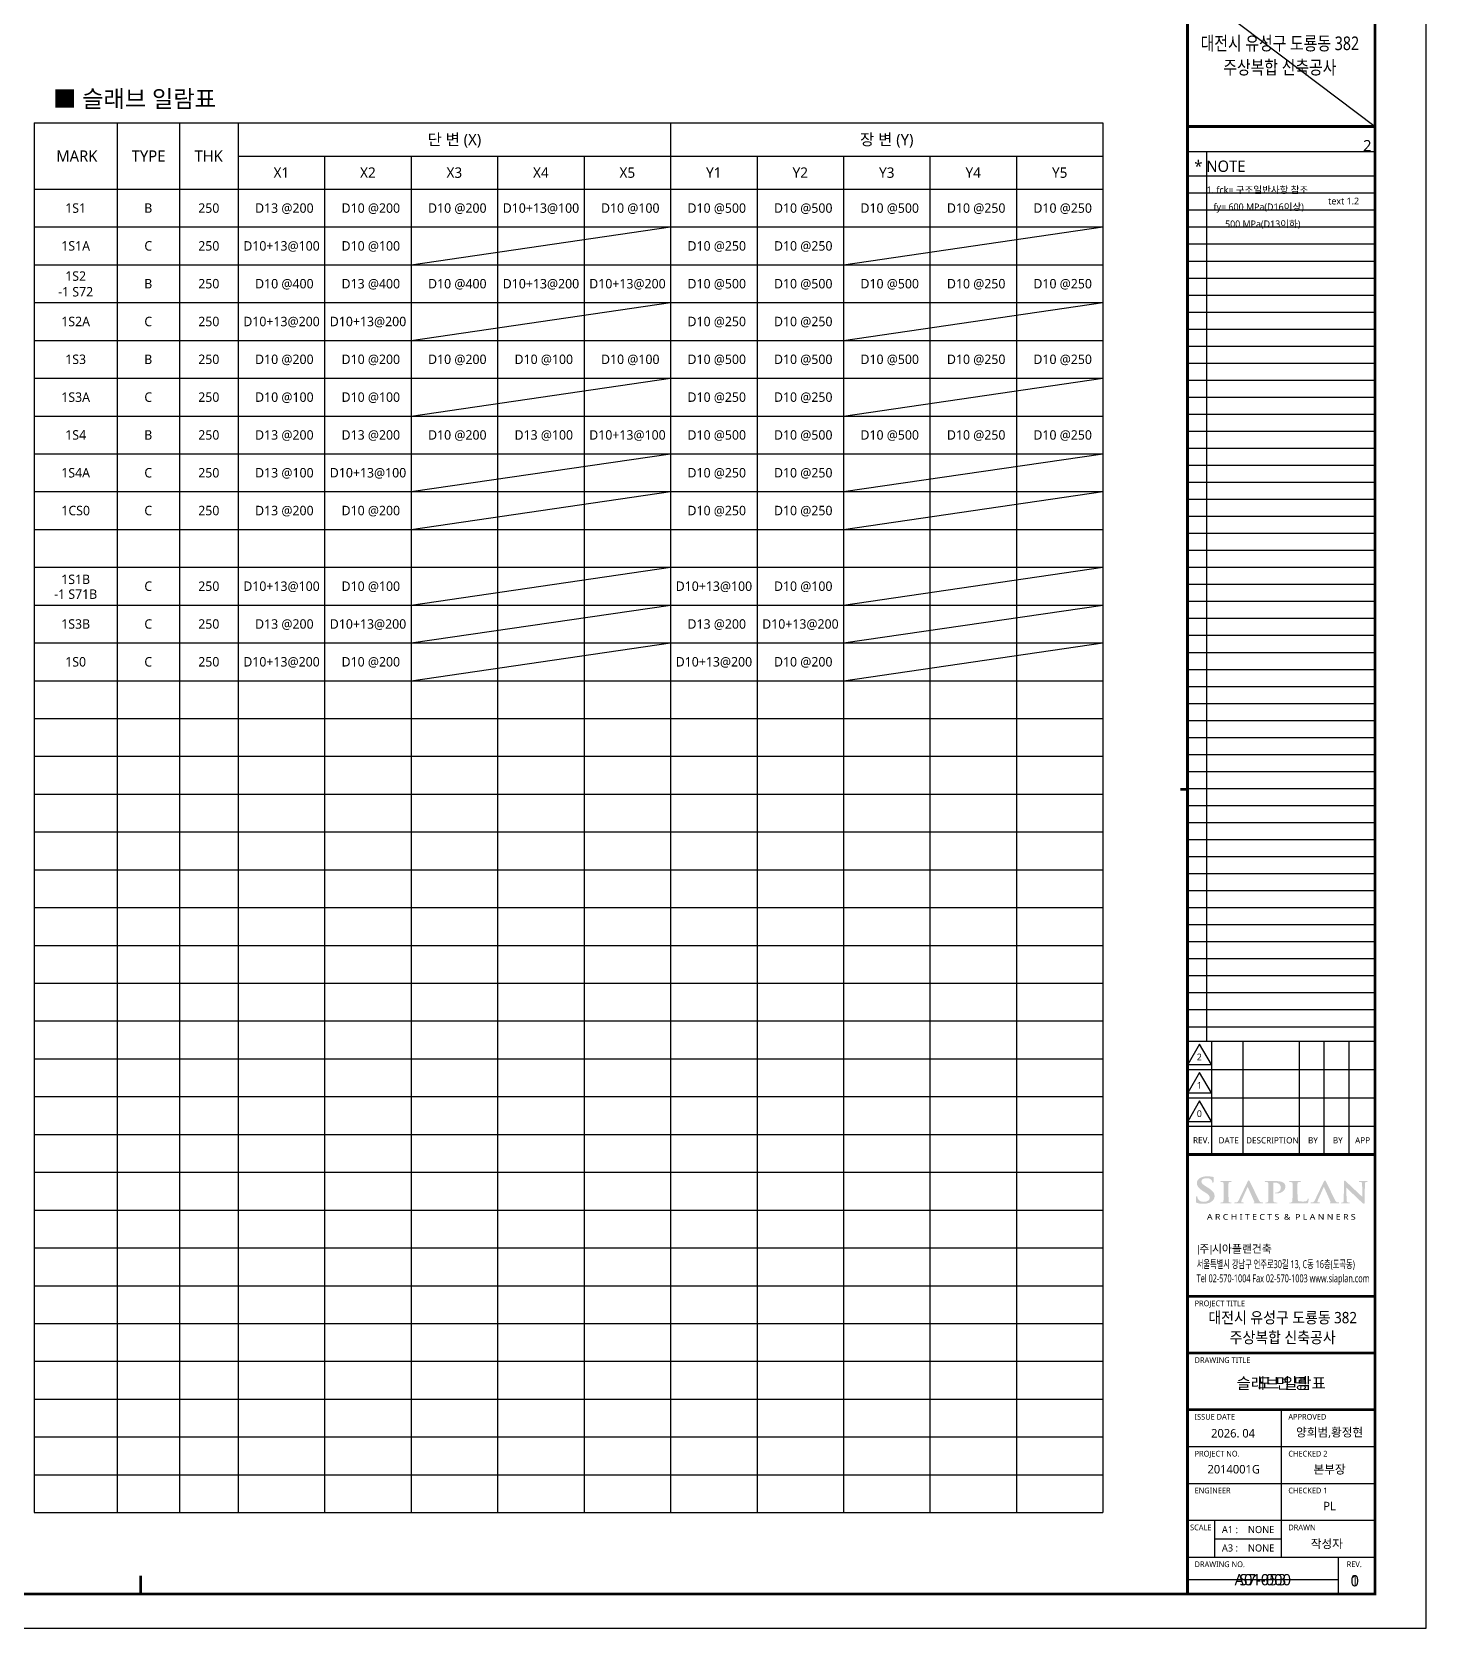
# Model space of a CAD drawing. Header units: millimetres. Extents: x 0 to 252030, y -124740 to 196020.
# Drawn here: x 35689 to 50430, y -17820 to -934 of the extents above; entities that cross this region are included whole.
import ezdxf
from ezdxf.enums import TextEntityAlignment as Align

# ---------------------------------------------------------------- set-up
doc = ezdxf.new("R2010")
doc.units = ezdxf.units.MM
doc.header["$LTSCALE"] = 30
doc.layers.get('DEFPOINTS').update_dxf_attribs({"color": 142})
for name, color, linetype in [('0-SEC1', 3, 'Continuous'), ('AA-SHEET-TEXT', 3, 'Continuous'), ('TABLE-1', 3, 'Continuous'), ('TABLE-2', 7, 'Continuous'), ('TEX', 3, 'Continuous'), ('TEXT', 6, 'Continuous'), ('TXT', 3, 'Continuous'), ('XR-FORM_(도룡동)$0$AA-SHEET', 9, 'Continuous'), ('XR-FORM_(도룡동)$0$Sheet', 7, 'Continuous'), ('XR-FORM_(도룡동)$0$Sheet-text', 3, 'Continuous'), ('XR-FORM_(도룡동)$0$TEXT', 3, 'Continuous')]:
    doc.layers.add(name, color=color, linetype=linetype)
doc.styles.add('XR-FORM$0$맑은고딕', font='malgun.ttf')
doc.styles.add('XR-FORM_(도룡동)$0$맑은고딕', font='malgun.ttf')
doc.styles.add('XR-FORM_(도룡동)$0$충북옥천_FORM$0$맑은고딕', font='malgun.ttf')
doc.styles.add('XR-FORM_(도룡동)$1$맑은고딕', font='malgun.ttf')
doc.styles.add('XR-FORM_(도룡동)$2$맑은고딕', font='malgun.ttf')
doc.styles.add('XR-FORM_(도룡동)$3$맑은고딕', font='malgun.ttf')
doc.styles.add('맑은 고딕', font='malgun.ttf')
doc.styles.add('맑은고딕', font='malgun.ttf')

# ---------------------------------------------------------------- blocks, each defined once
blk = doc.blocks.new('XR-FORM_(도룡동)$0$S')
at = {"layer": 'XR-FORM_(도룡동)$0$Sheet'}
h = blk.add_hatch(color=6, dxfattribs=at)
edge = h.paths.add_edge_path()
edge.add_spline(control_points=[(76338, 15545), (76338, 15545), (76295, 15571), (76295, 15571), (76172, 15645), (76132, 15687), (76132, 15744), (76132, 15817), (76203, 15865), (76313, 15865), (76409, 15865), (76454, 15832), (76479, 15807), (76511, 15775), (76518, 15737), (76518, 15729), (76518, 15711), (76524, 15702), (76538, 15702), (76557, 15702), (76559, 15724), (76559, 15744), (76559, 15811), (76562, 15848), (76564, 15870), (76564, 15870), (76565, 15890), (76565, 15890), (76565, 15905), (76548, 15908), (76540, 15909), (76494, 15919), (76430, 15930), (76333, 15930), (76119, 15930), (75970, 15833), (75970, 15695), (75970, 15588), (76037, 15502), (76202, 15401), (76202, 15401), (76273, 15357), (76273, 15357), (76398, 15281), (76423, 15225), (76423, 15165), (76423, 15099), (76352, 15030), (76220, 15030), (76155, 15030), (76041, 15045), (76002, 15150), (75994, 15172), (75988, 15197), (75988, 15211), (75988, 15217), (75988, 15236), (75968, 15236), (75948, 15236), (75946, 15209), (75945, 15201), (75945, 15201), (75945, 15197), (75945, 15197), (75943, 15174), (75938, 15104), (75938, 15040), (75938, 15011), (75943, 15004), (75970, 14994), (76035, 14972), (76103, 14962), (76198, 14962), (76298, 14962), (76379, 14979), (76447, 15013), (76575, 15079), (76595, 15177), (76595, 15230), (76595, 15347), (76528, 15430), (76338, 15545)], knot_values=[0, 0, 0, 0, 1, 1, 1, 2, 2, 2, 3, 3, 3, 4, 4, 4, 5, 5, 5, 6, 6, 6, 7, 7, 7, 8, 8, 8, 9, 9, 9, 10, 10, 10, 11, 11, 11, 12, 12, 12, 13, 13, 13, 14, 14, 14, 15, 15, 15, 16, 16, 16, 17, 17, 17, 18, 18, 18, 19, 19, 19, 20, 20, 20, 21, 21, 21, 22, 22, 22, 23, 23, 23, 24, 24, 24, 25, 25, 25, 26, 26, 26, 27, 27, 27, 27], degree=3, periodic=0)
h = blk.add_hatch(color=6, dxfattribs=at)
edge = h.paths.add_edge_path()
edge.add_spline(control_points=[(77180, 15007), (77180, 15007), (77166, 15007), (77166, 15007), (77156, 15007), (77148, 15007), (77134, 15009), (77098, 15014), (77093, 15029), (77089, 15056), (77084, 15098), (77084, 15641), (77086, 15677), (77089, 15714), (77100, 15725), (77131, 15729), (77143, 15731), (77153, 15732), (77163, 15732), (77163, 15732), (77180, 15732), (77180, 15732), (77188, 15732), (77195, 15739), (77195, 15747), (77195, 15755), (77188, 15761), (77180, 15761), (77180, 15761), (76814, 15761), (76814, 15761), (76806, 15761), (76800, 15755), (76800, 15747), (76800, 15739), (76806, 15732), (76814, 15732), (76814, 15732), (76832, 15732), (76832, 15732), (76847, 15732), (76860, 15730), (76871, 15728), (76897, 15723), (76909, 15710), (76912, 15677), (76912, 15677), (76912, 15677), (76912, 15677), (76914, 15650), (76915, 15103), (76908, 15057), (76904, 15025), (76895, 15014), (76873, 15011), (76858, 15008), (76843, 15007), (76827, 15007), (76826, 15007), (76814, 15007), (76814, 15007), (76806, 15007), (76800, 15000), (76800, 14992), (76800, 14984), (76806, 14977), (76814, 14977), (76814, 14977), (77180, 14977), (77180, 14977), (77188, 14977), (77195, 14984), (77195, 14992), (77195, 15000), (77188, 15007), (77180, 15007)], knot_values=[0, 0, 0, 0, 1, 1, 1, 2, 2, 2, 3, 3, 3, 4, 4, 4, 5, 5, 5, 6, 6, 6, 7, 7, 7, 8, 8, 8, 9, 9, 9, 10, 10, 10, 11, 11, 11, 12, 12, 12, 13, 13, 13, 14, 14, 14, 15, 15, 15, 16, 16, 16, 17, 17, 17, 18, 18, 18, 19, 19, 19, 20, 20, 20, 21, 21, 21, 22, 22, 22, 23, 23, 23, 24, 24, 24, 25, 25, 25, 25], degree=3, periodic=0)
h = blk.add_hatch(color=6, dxfattribs=at)
edge = h.paths.add_edge_path()
edge.add_spline(control_points=[(78289, 15008), (78289, 15008), (78256, 15008), (78256, 15008), (78252, 15008), (78248, 15009), (78243, 15010), (78220, 15014), (78192, 15028), (78158, 15085), (78158, 15085), (77848, 15727), (77836, 15749), (77824, 15773), (77816, 15784), (77802, 15784), (77787, 15784), (77771, 15771), (77757, 15741), (77757, 15741), (77450, 15097), (77450, 15097), (77424, 15042), (77401, 15015), (77350, 15010), (77342, 15009), (77328, 15008), (77317, 15008), (77317, 15008), (77304, 15008), (77304, 15008), (77298, 15008), (77292, 15002), (77292, 14994), (77292, 14987), (77298, 14980), (77304, 14980), (77304, 14980), (77609, 14980), (77609, 14980), (77615, 14980), (77621, 14987), (77621, 14994), (77621, 15002), (77615, 15008), (77609, 15008), (77609, 15008), (77576, 15008), (77576, 15008), (77539, 15008), (77534, 15021), (77534, 15033), (77534, 15044), (77540, 15068), (77552, 15094), (77552, 15094), (77762, 15561), (77762, 15561), (77762, 15561), (78005, 15016), (78004, 15016), (78005, 15014), (78005, 15012), (78004, 15010), (78003, 15008), (78001, 15008), (77998, 15008), (77998, 15008), (77984, 15008), (77984, 15008), (77978, 15008), (77972, 15002), (77972, 14994), (77972, 14987), (77978, 14980), (77984, 14980), (77984, 14980), (78289, 14980), (78289, 14980), (78295, 14980), (78301, 14987), (78301, 14994), (78301, 15002), (78295, 15008), (78289, 15008)], knot_values=[0, 0, 0, 0, 1, 1, 1, 2, 2, 2, 3, 3, 3, 4, 4, 4, 5, 5, 5, 6, 6, 6, 7, 7, 7, 8, 8, 8, 9, 9, 9, 10, 10, 10, 11, 11, 11, 12, 12, 12, 13, 13, 13, 14, 14, 14, 15, 15, 15, 16, 16, 16, 17, 17, 17, 18, 18, 18, 19, 19, 19, 20, 20, 20, 21, 21, 21, 22, 22, 22, 23, 23, 23, 24, 24, 24, 25, 25, 25, 26, 26, 26, 27, 27, 27, 28, 28, 28, 28], degree=3, periodic=0)
h = blk.add_hatch(color=250, dxfattribs=at)
edge = h.paths.add_edge_path()
edge.add_spline(control_points=[(78762, 15355), (78740, 15355), (78721, 15354), (78721, 15339), (78721, 15329), (78732, 15327), (78739, 15326), (78739, 15326), (78761, 15325), (78768, 15325), (78956, 15325), (79092, 15431), (79092, 15577), (79092, 15629), (79059, 15678), (79025, 15703), (79003, 15719), (78945, 15762), (78781, 15762), (78781, 15762), (78772, 15762), (78771, 15762), (78771, 15762), (78376, 15762), (78376, 15762), (78367, 15762), (78360, 15756), (78360, 15748), (78360, 15740), (78367, 15734), (78376, 15734), (78376, 15734), (78423, 15734), (78423, 15734), (78429, 15733), (78435, 15733), (78438, 15732), (78480, 15725), (78488, 15709), (78491, 15677), (78491, 15677), (78491, 15677), (78491, 15677), (78493, 15651), (78494, 15108), (78487, 15062), (78481, 15030), (78474, 15013), (78453, 15010), (78437, 15007), (78422, 15006), (78407, 15006), (78406, 15006), (78396, 15006), (78396, 15006), (78387, 15006), (78380, 14999), (78380, 14991), (78380, 14983), (78387, 14977), (78396, 14977), (78396, 14977), (78791, 14977), (78791, 14977), (78800, 14977), (78807, 14983), (78807, 14991), (78807, 14999), (78800, 15006), (78791, 15006), (78791, 15006), (78781, 15006), (78781, 15006), (78761, 15006), (78733, 15008), (78715, 15010), (78681, 15013), (78672, 15031), (78668, 15061), (78662, 15105), (78662, 15684), (78662, 15690), (78662, 15699), (78664, 15704), (78669, 15705), (78679, 15708), (78707, 15709), (78729, 15709), (78757, 15709), (78810, 15704), (78857, 15670), (78924, 15623), (78931, 15562), (78931, 15520), (78931, 15418), (78833, 15355), (78762, 15355)], knot_values=[0, 0, 0, 0, 1, 1, 1, 2, 2, 2, 3, 3, 3, 4, 4, 4, 5, 5, 5, 6, 6, 6, 7, 7, 7, 8, 8, 8, 9, 9, 9, 10, 10, 10, 11, 11, 11, 12, 12, 12, 13, 13, 13, 14, 14, 14, 15, 15, 15, 16, 16, 16, 17, 17, 17, 18, 18, 18, 19, 19, 19, 20, 20, 20, 21, 21, 21, 22, 22, 22, 23, 23, 23, 24, 24, 24, 25, 25, 25, 26, 26, 26, 27, 27, 27, 28, 28, 28, 29, 29, 29, 30, 30, 30, 31, 31, 31, 32, 32, 32, 32], degree=3, periodic=0)
h = blk.add_hatch(color=250, dxfattribs=at)
edge = h.paths.add_edge_path()
edge.add_spline(control_points=[(79896, 15147), (79880, 15147), (79878, 15134), (79877, 15128), (79875, 15109), (79860, 15082), (79845, 15069), (79815, 15043), (79768, 15042), (79696, 15042), (79592, 15042), (79561, 15049), (79541, 15063), (79541, 15063), (79541, 15063), (79541, 15063), (79522, 15076), (79515, 15314), (79515, 15460), (79515, 15617), (79515, 15645), (79518, 15677), (79521, 15714), (79532, 15724), (79562, 15729), (79578, 15731), (79599, 15732), (79612, 15732), (79620, 15732), (79633, 15732), (79638, 15739), (79640, 15742), (79641, 15745), (79641, 15748), (79641, 15756), (79634, 15762), (79626, 15762), (79626, 15762), (79235, 15762), (79235, 15762), (79226, 15762), (79220, 15756), (79220, 15748), (79220, 15743), (79222, 15738), (79227, 15736), (79227, 15735), (79229, 15735), (79229, 15734), (79235, 15732), (79243, 15732), (79247, 15732), (79265, 15732), (79280, 15731), (79290, 15729), (79331, 15722), (79340, 15709), (79342, 15677), (79344, 15651), (79345, 15108), (79338, 15062), (79332, 15030), (79326, 15013), (79304, 15010), (79290, 15007), (79276, 15006), (79262, 15006), (79262, 15006), (79245, 15006), (79245, 15006), (79237, 15006), (79230, 14999), (79230, 14991), (79230, 14983), (79237, 14977), (79245, 14977), (79245, 14977), (79615, 14977), (79615, 14977), (79615, 14977), (79805, 14976), (79805, 14976), (79874, 14976), (79882, 14981), (79891, 15006), (79901, 15036), (79910, 15113), (79910, 15125), (79910, 15135), (79910, 15147), (79896, 15147)], knot_values=[0, 0, 0, 0, 1, 1, 1, 2, 2, 2, 3, 3, 3, 4, 4, 4, 5, 5, 5, 6, 6, 6, 7, 7, 7, 8, 8, 8, 9, 9, 9, 10, 10, 10, 11, 11, 11, 12, 12, 12, 13, 13, 13, 14, 14, 14, 15, 15, 15, 16, 16, 16, 17, 17, 17, 18, 18, 18, 19, 19, 19, 20, 20, 20, 21, 21, 21, 22, 22, 22, 23, 23, 23, 24, 24, 24, 25, 25, 25, 26, 26, 26, 27, 27, 27, 28, 28, 28, 29, 29, 29, 30, 30, 30, 30], degree=3, periodic=0)
h = blk.add_hatch(color=250, dxfattribs=at)
edge = h.paths.add_edge_path()
edge.add_spline(control_points=[(80974, 15008), (80974, 15008), (80942, 15008), (80942, 15008), (80937, 15008), (80933, 15009), (80928, 15010), (80905, 15014), (80878, 15028), (80843, 15085), (80843, 15085), (80533, 15727), (80521, 15749), (80509, 15773), (80501, 15784), (80487, 15784), (80472, 15784), (80457, 15771), (80442, 15741), (80442, 15741), (80135, 15097), (80135, 15097), (80109, 15042), (80086, 15015), (80035, 15010), (80027, 15009), (80013, 15008), (80002, 15008), (80002, 15008), (79989, 15008), (79989, 15008), (79983, 15008), (79977, 15002), (79977, 14994), (79977, 14987), (79983, 14980), (79989, 14980), (79989, 14980), (80294, 14980), (80294, 14980), (80300, 14980), (80306, 14987), (80306, 14994), (80306, 15002), (80300, 15008), (80294, 15008), (80294, 15008), (80261, 15008), (80261, 15008), (80224, 15008), (80219, 15021), (80219, 15033), (80219, 15044), (80225, 15068), (80237, 15094), (80237, 15094), (80447, 15561), (80447, 15561), (80447, 15561), (80690, 15016), (80690, 15016), (80690, 15014), (80690, 15012), (80689, 15010), (80688, 15008), (80686, 15008), (80683, 15008), (80683, 15008), (80669, 15008), (80669, 15008), (80663, 15008), (80657, 15002), (80657, 14994), (80657, 14987), (80663, 14980), (80669, 14980), (80669, 14980), (80974, 14980), (80974, 14980), (80980, 14980), (80986, 14987), (80986, 14994), (80986, 15002), (80980, 15008), (80974, 15008)], knot_values=[0, 0, 0, 0, 1, 1, 1, 2, 2, 2, 3, 3, 3, 4, 4, 4, 5, 5, 5, 6, 6, 6, 7, 7, 7, 8, 8, 8, 9, 9, 9, 10, 10, 10, 11, 11, 11, 12, 12, 12, 13, 13, 13, 14, 14, 14, 15, 15, 15, 16, 16, 16, 17, 17, 17, 18, 18, 18, 19, 19, 19, 20, 20, 20, 21, 21, 21, 22, 22, 22, 23, 23, 23, 24, 24, 24, 25, 25, 25, 26, 26, 26, 27, 27, 27, 28, 28, 28, 28], degree=3, periodic=0)
h = blk.add_hatch(color=250, dxfattribs=at)
edge = h.paths.add_edge_path()
edge.add_spline(control_points=[(81976, 15761), (81976, 15761), (81692, 15761), (81692, 15761), (81686, 15761), (81681, 15755), (81681, 15747), (81681, 15739), (81686, 15732), (81692, 15732), (81692, 15732), (81700, 15732), (81702, 15732), (81718, 15732), (81744, 15732), (81760, 15726), (81783, 15717), (81794, 15705), (81795, 15641), (81795, 15641), (81806, 15233), (81806, 15224), (81806, 15224), (81806, 15202), (81806, 15202), (81797, 15210), (81212, 15762), (81212, 15762), (81199, 15775), (81187, 15784), (81176, 15784), (81158, 15784), (81158, 15750), (81158, 15740), (81158, 15740), (81148, 15134), (81148, 15134), (81147, 15045), (81143, 15018), (81117, 15011), (81101, 15006), (81079, 15006), (81068, 15006), (81067, 15006), (81057, 15006), (81057, 15006), (81051, 15006), (81046, 14999), (81046, 14991), (81046, 14983), (81051, 14976), (81057, 14976), (81057, 14976), (81353, 14976), (81353, 14976), (81359, 14976), (81364, 14983), (81364, 14991), (81364, 14999), (81359, 15006), (81353, 15006), (81353, 15006), (81342, 15006), (81340, 15006), (81324, 15006), (81303, 15006), (81284, 15013), (81268, 15018), (81251, 15035), (81248, 15122), (81248, 15122), (81237, 15522), (81236, 15534), (81241, 15530), (81780, 15014), (81821, 14978), (81833, 14966), (81851, 14966), (81864, 14966), (81880, 14966), (81882, 14986), (81882, 15002), (81882, 15002), (81894, 15649), (81894, 15649), (81895, 15706), (81903, 15722), (81931, 15729), (81944, 15732), (81952, 15732), (81963, 15732), (81965, 15732), (81976, 15732), (81976, 15732), (81982, 15732), (81987, 15739), (81987, 15747), (81987, 15755), (81982, 15761), (81976, 15761)], knot_values=[0, 0, 0, 0, 1, 1, 1, 2, 2, 2, 3, 3, 3, 4, 4, 4, 5, 5, 5, 6, 6, 6, 7, 7, 7, 8, 8, 8, 9, 9, 9, 10, 10, 10, 11, 11, 11, 12, 12, 12, 13, 13, 13, 14, 14, 14, 15, 15, 15, 16, 16, 16, 17, 17, 17, 18, 18, 18, 19, 19, 19, 20, 20, 20, 21, 21, 21, 22, 22, 22, 23, 23, 23, 24, 24, 24, 25, 25, 25, 26, 26, 26, 27, 27, 27, 28, 28, 28, 29, 29, 29, 30, 30, 30, 31, 31, 31, 32, 32, 32, 33, 33, 33, 33], degree=3, periodic=0)
at = {"layer": 'DEFPOINTS'}
for p, q in [((75750, 52950), (82250, 52950)), ((75640, 52073), (82226, 52073)), ((76315, 52073), (76315, 20700)), ((82250, 51196), (75640, 51196)), ((82250, 50596), (75640, 50596)), ((82250, 49996), (75640, 49996)), ((82250, 49396), (75640, 49396)), ((82250, 48796), (75640, 48796)), ((82250, 48196), (75640, 48196)), ((82250, 47596), (75640, 47596)), ((82250, 46996), (75640, 46996)), ((82250, 46396), (75640, 46396)), ((82250, 45796), (75640, 45796)), ((82250, 45196), (75640, 45196)), ((82250, 44596), (75640, 44596)), ((82250, 43996), (75640, 43996)), ((82250, 43396), (75640, 43396)), ((82250, 42796), (75640, 42796)), ((82250, 42196), (75640, 42196)), ((82250, 41596), (75640, 41596)), ((82250, 40996), (75640, 40996)), ((82250, 40396), (75640, 40396)), ((82250, 39796), (75640, 39796)), ((82250, 39196), (75640, 39196)), ((82250, 38596), (75640, 38596)), ((82250, 37996), (75640, 37996)), ((82250, 37396), (75640, 37396)), ((82250, 36796), (75640, 36796)), ((82250, 36196), (75640, 36196)), ((82250, 35596), (75640, 35596)), ((82250, 34996), (75640, 34996)), ((82250, 34396), (75640, 34396)), ((82250, 33796), (75640, 33796)), ((82250, 33196), (75640, 33196)), ((82250, 32596), (75640, 32596)), ((82250, 31996), (75640, 31996)), ((82250, 31396), (75640, 31396)), ((82250, 30796), (75640, 30796)), ((82250, 30196), (75640, 30196)), ((82250, 29596), (75640, 29596)), ((82250, 28996), (75640, 28996)), ((82250, 28396), (75640, 28396)), ((82250, 27796), (75640, 27796)), ((82250, 27196), (75640, 27196)), ((82250, 26596), (75640, 26596)), ((82250, 25996), (75640, 25996)), ((82250, 25396), (75640, 25396)), ((82250, 24796), (75640, 24796)), ((82250, 24196), (75640, 24196)), ((82250, 23596), (75640, 23596)), ((82250, 22996), (75640, 22996)), ((82250, 22396), (75640, 22396)), ((82250, 21796), (75640, 21796)), ((82250, 21196), (75640, 21196)), ((80950, 1706), (75640, 1706))]:
    blk.add_line(p, q, dxfattribs=at)
at = {"layer": 'XR-FORM_(도룡동)$0$AA-SHEET', "const_width": 99.9}
blk.add_lwpolyline([(75750, 52950), (82250, 52950)], dxfattribs=at)
at = {"layer": 'XR-FORM_(도룡동)$0$Sheet'}
for p, q in [((75590, 20700), (82204, 20700)), ((76490, 20700), (76490, 16700)), ((77590, 20700), (77590, 16700)), ((79575, 20700), (79575, 16700)), ((80450, 20700), (80450, 16700)), ((81325, 20700), (81325, 16700)), ((75640, 19700), (82254, 19700)), ((75640, 18700), (82254, 18700)), ((75640, 17700), (82254, 17700)), ((78945, 7700), (78945, 2500)), ((75640, 6400), (82250, 6400)), ((75640, 5100), (82250, 5100)), ((75640, 3800), (82250, 3800)), ((76591, 3798), (76591, 2500)), ((76591, 3149), (78945, 3149)), ((75640, 2500), (82250, 2500)), ((80950, 2500), (80950, 1200))]:
    blk.add_line(p, q, dxfattribs=at)
at = {"layer": 'XR-FORM_(도룡동)$0$Sheet', "const_width": 100}
blk.add_lwpolyline([(1850, 57950), (82250, 57950), (82250, 1200), (1850, 1200)], close=True, dxfattribs=at)
for points in [[(75640, 57950), (75640, 1200)], [(75640, 52950), (82250, 52950)], [(75640, 16700), (82250, 16700)], [(75640, 11700), (82250, 11700)], [(75640, 9700), (82250, 9700)], [(75640, 7700), (82250, 7700)]]:
    blk.add_lwpolyline(points, dxfattribs=at)
at = {"layer": 'XR-FORM_(도룡동)$0$Sheet', "linetype": 'Continuous', "const_width": 100}
for points in [[(75640, 29575), (75390, 29575)], [(38745, 1846), (38745, 1200)]]:
    blk.add_lwpolyline(points, dxfattribs=at)
at = {"layer": 'XR-FORM_(도룡동)$0$Sheet'}
for points in [[(76065, 20589), (75650, 19869), (76481, 19869)], [(76065, 19589), (75650, 18869), (76481, 18869)], [(76065, 18589), (75650, 17869), (76481, 17869)]]:
    blk.add_lwpolyline(points, close=True, dxfattribs=at)
at = {"layer": 'XR-FORM_(도룡동)$0$Sheet', "color": 3, "const_width": 28}
for points in [[(76026, 13508), (76026, 13172)], [(76466, 13508), (76466, 13172)]]:
    blk.add_lwpolyline(points, dxfattribs=at)
at = {"layer": 'DEFPOINTS', "style": 'XR-FORM_(도룡동)$3$맑은고딕'}
blk.add_text('2', height=400, dxfattribs=at).set_placement((82126, 52273), align=Align.MIDDLE_RIGHT)
blk.add_text('text 1.2', height=240, dxfattribs=at).set_placement((80599, 50202))
blk.add_text('도 면 명', height=400, dxfattribs=at).set_placement((78996, 8633), align=Align.MIDDLE_CENTER)
at = {"layer": 'XR-FORM_(도룡동)$0$Sheet', "style": 'XR-FORM_(도룡동)$3$맑은고딕'}
for s, height, p in [('2', 240, (76059, 20140)), ('1', 240, (76059, 19140)), ('0', 240, (76059, 18140)), (' REV.', 220, (76090, 17200)), ('DATE', 220, (77090, 17200)), ('DESCRIPTION', 220, (78632, 17200)), ('BY', 220, (80062, 17200)), ('BY', 220, (80938, 17200)), ('APP', 220, (81812, 17200))]:
    blk.add_text(s, height=height, dxfattribs=at).set_placement(p, align=Align.MIDDLE)
at = {"layer": 'XR-FORM_(도룡동)$0$Sheet', "color": 3, "style": 'XR-FORM_(도룡동)$3$맑은고딕', "width": 1.2}
blk.add_text('A R C H I T E C T S  &  P L A N N E R S', height=200, dxfattribs=at).set_placement((78947, 14500), align=Align.MIDDLE_CENTER)
at = {"layer": 'XR-FORM_(도룡동)$0$Sheet', "color": 3, "style": 'XR-FORM_(도룡동)$3$맑은고딕'}
blk.add_text('주 시아플랜건축', height=280, dxfattribs=at).set_placement((76057, 13372), align=Align.MIDDLE_LEFT)
at = {"layer": 'XR-FORM_(도룡동)$0$Sheet', "color": 3, "style": 'XR-FORM_(도룡동)$3$맑은고딕', "width": 0.65}
for s, p in [('서울특별시 강남구 언주로30길 13, C동 16층(도곡동)', (75966, 12833)), ('Tel 02-570-1004 Fax 02-570-1003 www.siaplan.com', (75966, 12333))]:
    blk.add_text(s, height=280, dxfattribs=at).set_placement(p, align=Align.MIDDLE_LEFT)
at = {"layer": 'XR-FORM_(도룡동)$0$Sheet', "style": 'XR-FORM_(도룡동)$3$맑은고딕'}
for s, p in [('PROJECT TITLE', (75890, 11350)), ('DRAWING TITLE', (75890, 9350)), ('ISSUE DATE', (75890, 7350)), ('APPROVED', (79195, 7350)), ('PROJECT NO. ', (75890, 6050)), ('CHECKED 2 ', (79195, 6050)), ('ENGINEER', (75890, 4750)), ('CHECKED 1 ', (79195, 4750)), ('SCALE', (75730, 3450)), ('DRAWN', (79195, 3450)), ('DRAWING NO.', (75890, 2150)), ('REV.', (81250, 2150))]:
    blk.add_text(s, height=200, dxfattribs=at).set_placement(p)
at = {"layer": 'XR-FORM_(도룡동)$0$Sheet-text', "style": 'XR-FORM_(도룡동)$3$맑은고딕'}
blk.add_text('* NOTE', height=400, dxfattribs=at).set_placement((75881, 51550), align=Align.MIDDLE_LEFT)
at = {"layer": 'XR-FORM_(도룡동)$0$TEXT'}
for s, height, style, p in [('2026. 04', 300, 'XR-FORM_(도룡동)$3$맑은고딕', (77247, 6870)), ('A1 : ', 250, 'XR-FORM_(도룡동)$0$충북옥천_FORM$0$맑은고딕', (77179, 3474)), ('A3 : ', 250, 'XR-FORM_(도룡동)$0$충북옥천_FORM$0$맑은고딕', (77179, 2825))]:
    blk.add_text(s, height=height, dxfattribs=dict(at, style=style)).set_placement(p, align=Align.MIDDLE_CENTER)
at = {"layer": 'XR-FORM_(도룡동)$0$TEXT', "style": 'XR-FORM_(도룡동)$3$맑은고딕'}
blk.add_text('양희범,황정현', height=300, dxfattribs=at).set_placement((80649, 6901), align=Align.MIDDLE)
blk = doc.blocks.new('XR-FORM_(도룡동)', base_point=(101.33, -56114.51))
at = {"layer": 'DEFPOINTS'}
blk.add_line((377.95, 289.75), (411, 264.75), dxfattribs=at)
blk.add_lwpolyline([(0, 0), (420, 0), (420, 297), (0, 297)], close=True, dxfattribs=at)
at = {"xscale": 0.005, "yscale": 0.005, "zscale": 0.005}
blk.add_blockref('XR-FORM_(도룡동)$0$S', (-0.25, 0), dxfattribs=at)
at = {"layer": 'DEFPOINTS', "style": 'XR-FORM_(도룡동)$3$맑은고딕'}
for s, p in [('2014001G', (386.1, 28.01)), ('본부장', (402.99, 28.01)), ('PL', (402.99, 21.51))]:
    blk.add_text(s, height=1.5, dxfattribs=at).set_placement(p, align=Align.MIDDLE)
for p in [(393.26, 17.37), (393.26, 14.12)]:
    blk.add_text('NONE', height=1.25, dxfattribs=at).set_placement(p, align=Align.MIDDLE_RIGHT)
for s, height, p in [('작성자', 1.5, (402.51, 14.85)), ('A01-000', 2, (391.22, 8.53))]:
    blk.add_text(s, height=height, dxfattribs=at).set_placement(p, align=Align.MIDDLE_CENTER)
at = {"layer": 'XR-FORM_(도룡동)$0$Sheet-text', "style": 'XR-FORM_(도룡동)$3$맑은고딕', "width": 0.8}
for s, p in [('대전시 유성구 도룡동 382', (394.23, 279.42)), ('주상복합 신축공사', (394.23, 275.17))]:
    blk.add_text(s, height=2.4, dxfattribs=at).set_placement(p, align=Align.MIDDLE_CENTER)
at = {"layer": 'XR-FORM_(도룡동)$0$TEXT', "style": 'XR-FORM_(도룡동)$3$맑은고딕', "width": 0.9}
for s, p in [('대전시 유성구 도룡동 382', (394.73, 54.74)), ('주상복합 신축공사', (394.73, 51.24))]:
    blk.add_text(s, height=2, dxfattribs=at).set_placement(p, align=Align.MIDDLE_CENTER)
at = {"layer": 'XR-FORM_(도룡동)$0$TEXT', "style": 'XR-FORM_(도룡동)$3$맑은고딕'}
blk.add_text('1', height=2, dxfattribs=at).set_placement((407.43, 8.35), align=Align.MIDDLE_CENTER)

msp = doc.modelspace()

# ---------------------------------------------------------------- linework, layer by layer
at = {"layer": 'TABLE-1'}
for p, q in [((35713.50014, -1897.36769), (47013.50014, -1897.36769)), ((35713.50014, -1897.36769), (35713.50014, -16597.63248)), ((47013.50014, -1897.36769), (47013.50014, -16597.63248)), ((35713.50014, -2597.63248), (47013.50014, -2597.63248)), ((35713.50014, -16597.63248), (47013.50014, -16597.63248))]:
    msp.add_line(p, q, dxfattribs=at)
at = {"layer": 'TABLE-2'}
for p, q in [((36588.06782, -1897.36769), (36588.06782, -16597.63248)), ((37248.48169, -1897.36769), (37248.48169, -16597.63248)), ((37869.10531, -1897.36769), (37869.10531, -16597.63248)), ((42441.30273, -1897.36769), (42441.30273, -16597.63248)), ((37869.10531, -2247.50008), (47013.50014, -2247.50008)), ((38783.5448, -2247.50008), (38783.5448, -16597.63248)), ((39697.98428, -2247.50008), (39697.98428, -16597.63248)), ((40612.42376, -2247.50008), (40612.42376, -16597.63248)), ((41526.86324, -2247.50008), (41526.86324, -16597.63248)), ((43355.74221, -2247.50008), (43355.74221, -16597.63248)), ((44270.18169, -2247.50008), (44270.18169, -16597.63248)), ((45184.62118, -2247.50008), (45184.62118, -16597.63248)), ((46099.06066, -2247.50008), (46099.06066, -16597.63248)), ((35713.50014, -2997.63248), (47013.50014, -2997.63248)), ((39697.98428, -3397.63248), (42441.30273, -2997.63248)), ((44270.18169, -3397.63248), (47013.50014, -2997.63248)), ((35713.50014, -3397.63248), (47013.50014, -3397.63248)), ((35713.50014, -3797.63248), (47013.50014, -3797.63248)), ((39697.98428, -4197.63248), (42441.30273, -3797.63248)), ((44270.18169, -4197.63248), (47013.50014, -3797.63248)), ((35713.50014, -4197.63248), (47013.50014, -4197.63248)), ((35713.50014, -4597.63248), (47013.50014, -4597.63248)), ((39697.98428, -4997.63248), (42441.30273, -4597.63248)), ((44270.18169, -4997.63248), (47013.50014, -4597.63248)), ((35713.50014, -4997.63248), (47013.50014, -4997.63248)), ((35713.50014, -5397.63248), (47013.50014, -5397.63248)), ((39697.98428, -5797.63248), (42441.30273, -5397.63248)), ((44270.18169, -5797.63248), (47013.50014, -5397.63248)), ((35713.50014, -5797.63248), (47013.50014, -5797.63248)), ((39697.98428, -6197.63248), (42441.30273, -5797.63248)), ((44270.18169, -6197.63248), (47013.50014, -5797.63248)), ((35713.50014, -6197.63248), (47013.50014, -6197.63248)), ((35713.50014, -6597.63248), (47013.50014, -6597.63248)), ((39697.98428, -6997.63248), (42441.30273, -6597.63248)), ((44270.18169, -6997.63248), (47013.50014, -6597.63248)), ((35713.50014, -6997.63248), (47013.50014, -6997.63248)), ((39697.98428, -7397.63248), (42441.30273, -6997.63248)), ((44270.18169, -7397.63248), (47013.50014, -6997.63248)), ((35713.50014, -7397.63248), (47013.50014, -7397.63248)), ((39697.98428, -7797.63248), (42441.30273, -7397.63248)), ((44270.18169, -7797.63248), (47013.50014, -7397.63248)), ((35713.50014, -7797.63248), (47013.50014, -7797.63248)), ((35713.50014, -8197.63248), (47013.50014, -8197.63248)), ((35713.50014, -8597.63248), (47013.50014, -8597.63248)), ((35713.50014, -8997.63248), (47013.50014, -8997.63248)), ((35713.50014, -9397.63248), (47013.50014, -9397.63248)), ((35713.50014, -9797.63248), (47013.50014, -9797.63248)), ((35713.50014, -10197.63248), (47013.50014, -10197.63248)), ((35713.50014, -10597.63248), (47013.50014, -10597.63248)), ((35713.50014, -10997.63248), (47013.50014, -10997.63248)), ((35713.50014, -11397.63248), (47013.50014, -11397.63248)), ((35713.50014, -11797.63248), (47013.50014, -11797.63248)), ((35713.50014, -12197.63248), (47013.50014, -12197.63248)), ((35713.50014, -12597.63248), (47013.50014, -12597.63248)), ((35713.50014, -12997.63248), (47013.50014, -12997.63248)), ((35713.50014, -13397.63248), (47013.50014, -13397.63248)), ((35713.50014, -13797.63248), (47013.50014, -13797.63248)), ((35713.50014, -14197.63248), (47013.50014, -14197.63248)), ((35713.50014, -14597.63248), (47013.50014, -14597.63248)), ((35713.50014, -14997.63248), (47013.50014, -14997.63248)), ((35713.50014, -15397.63248), (47013.50014, -15397.63248)), ((35713.50014, -15797.63248), (47013.50014, -15797.63248)), ((35713.50014, -16197.63248), (47013.50014, -16197.63248))]:
    msp.add_line(p, q, dxfattribs=at)

# ---------------------------------------------------------------- block references
at = {"layer": '0-SEC1', "xscale": 60, "yscale": 60, "zscale": 60}
msp.add_blockref('XR-FORM_(도룡동)', (31310.02429, -3384690.57868), dxfattribs=at)

# ---------------------------------------------------------------- texts
at = {"layer": 'AA-SHEET-TEXT'}
for s, style, p in [('슬래브 일람표', 'XR-FORM$0$맑은고딕', (48898.50014, -15230.00009)), ('S7-053', 'XR-FORM_(도룡동)$2$맑은고딕', (48703.50013, -17308.09032)), ('0', '맑은고딕', (49675.95675, -17318.92003))]:
    msp.add_text(s, height=120, dxfattribs=dict(at, style=style)).set_placement(p, align=Align.MIDDLE_CENTER)
for style, p in [('XR-FORM_(도룡동)$0$맑은고딕', (48825.41387, -16777.84788)), ('XR-FORM_(도룡동)$1$맑은고딕', (48825.41387, -16972.61602))]:
    msp.add_text('NONE', height=75, dxfattribs=dict(at, style=style)).set_placement(p, align=Align.MIDDLE_RIGHT)
at = {"layer": 'TEX', "style": '맑은 고딕'}
for s, height, p in [('단 변 (X)', 120, (40155.20402, -2072.43389)), ('장 변 (Y)', 120, (44727.40144, -2072.43389)), ('MARK', 120, (36163.12908, -2247.50008)), ('TYPE', 120, (36921.78001, -2247.50008)), ('THK', 120, (37556.99018, -2247.50008)), ('X1', 110, (38326.32505, -2422.56628)), ('X2', 110, (39240.76454, -2422.56628)), ('X3', 110, (40155.20402, -2422.56628)), ('X4', 110, (41069.6435, -2422.56628)), ('X5', 110, (41984.08299, -2422.56628)), ('Y1', 110, (42898.52247, -2422.56628)), ('Y2', 110, (43812.96195, -2422.56628)), ('Y3', 110, (44727.40144, -2422.56628)), ('Y4', 110, (45641.84092, -2422.56628)), ('Y5', 110, (46556.2804, -2422.56628))]:
    msp.add_text(s, height=height, dxfattribs=at).set_placement(p, align=Align.MIDDLE_CENTER)
for s, p in [('1. fck= 구조일반사항 참조', (48109.3931, -2605.08095)), ('   fy= 600 MPa(D16이상) ', (48109.3931, -2785.08095)), ('        500 MPa(D13이하)', (48109.3931, -2965.08095))]:
    msp.add_text(s, height=72, dxfattribs=at).set_placement(p, align=Align.MIDDLE_LEFT)
at = {"layer": 'TEXT', "style": '맑은 고딕'}
msp.add_text('■ 슬래브 일람표', height=180, dxfattribs=at).set_placement((35912.32533, -1641.89812), align=Align.MIDDLE_LEFT)
at = {"layer": 'TXT', "ltscale": 300, "style": '맑은 고딕'}
for s, p in [('1S1', (36150.78398, -2797.63248)), ('B', (36918.27476, -2797.63248)), ('250', (37558.7935, -2797.63248)), ('1S1A', (36150.78398, -3197.63248)), ('C', (36918.27476, -3197.63248)), ('250', (37558.7935, -3197.63248)), ('1S2', (36150.78398, -3516.89765)), ('-1 S72', (36150.78398, -3682.68959)), ('B', (36918.27476, -3597.63248)), ('250', (37558.7935, -3597.63248)), ('1S2A', (36150.78398, -3997.63248)), ('C', (36918.27476, -3997.63248)), ('250', (37558.7935, -3997.63248)), ('1S3', (36150.78398, -4397.63248)), ('B', (36918.27476, -4397.63248)), ('250', (37558.7935, -4397.63248)), ('1S3A', (36150.78398, -4797.63248)), ('C', (36918.27476, -4797.63248)), ('250', (37558.7935, -4797.63248)), ('1S4', (36150.78398, -5197.63248)), ('B', (36918.27476, -5197.63248)), ('250', (37558.7935, -5197.63248)), ('1S4A', (36150.78398, -5597.63248)), ('C', (36918.27476, -5597.63248)), ('250', (37558.7935, -5597.63248)), ('1CS0', (36150.78398, -5997.63248)), ('C', (36918.27476, -5997.63248)), ('250', (37558.7935, -5997.63248)), ('1S1B', (36150.78398, -6725.27373)), ('C', (36918.27476, -6797.63248)), ('250', (37558.7935, -6797.63248)), ('-1 S71B', (36150.78398, -6881.74273)), ('1S3B', (36150.78398, -7197.63248)), ('C', (36918.27476, -7197.63248)), ('250', (37558.7935, -7197.63248)), ('1S0', (36150.78398, -7597.63248)), ('C', (36918.27476, -7597.63248)), ('250', (37558.7935, -7597.63248))]:
    msp.add_text(s, height=100, dxfattribs=at).set_placement(p, align=Align.MIDDLE_CENTER)
for s, p in [('D13 ', (38326.32505, -2797.63248)), ('D10 ', (39240.76454, -2797.63248)), ('D10 ', (40155.20402, -2797.63248)), ('D10+13', (41134.6435, -2797.63248)), ('D10 ', (41984.08299, -2797.63248)), ('D10 ', (42898.52247, -2797.63248)), ('D10 ', (43812.96195, -2797.63248)), ('D10 ', (44727.40144, -2797.63248)), ('D10 ', (45641.84092, -2797.63248)), ('D10 ', (46556.2804, -2797.63248)), ('D10+13', (38391.32505, -3197.63248)), ('D10 ', (39240.76454, -3197.63248)), ('D10 ', (42898.52247, -3197.63248)), ('D10 ', (43812.96195, -3197.63248)), ('D10 ', (38326.32505, -3597.63248)), ('D13 ', (39240.76454, -3597.63248)), ('D10 ', (40155.20402, -3597.63248)), ('D10+13', (41134.6435, -3597.63248)), ('D10+13', (42049.08299, -3597.63248)), ('D10 ', (42898.52247, -3597.63248)), ('D10 ', (43812.96195, -3597.63248)), ('D10 ', (44727.40144, -3597.63248)), ('D10 ', (45641.84092, -3597.63248)), ('D10 ', (46556.2804, -3597.63248)), ('D10+13', (38391.32505, -3997.63248)), ('D10+13', (39305.76454, -3997.63248)), ('D10 ', (42898.52247, -3997.63248)), ('D10 ', (43812.96195, -3997.63248)), ('D10 ', (38326.32505, -4397.63248)), ('D10 ', (39240.76454, -4397.63248)), ('D10 ', (40155.20402, -4397.63248)), ('D10 ', (41069.6435, -4397.63248)), ('D10 ', (41984.08299, -4397.63248)), ('D10 ', (42898.52247, -4397.63248)), ('D10 ', (43812.96195, -4397.63248)), ('D10 ', (44727.40144, -4397.63248)), ('D10 ', (45641.84092, -4397.63248)), ('D10 ', (46556.2804, -4397.63248)), ('D10 ', (38326.32505, -4797.63248)), ('D10 ', (39240.76454, -4797.63248)), ('D10 ', (42898.52247, -4797.63248)), ('D10 ', (43812.96195, -4797.63248)), ('D13 ', (38326.32505, -5197.63248)), ('D13 ', (39240.76454, -5197.63248)), ('D10 ', (40155.20402, -5197.63248)), ('D13 ', (41069.6435, -5197.63248)), ('D10+13', (42049.08299, -5197.63248)), ('D10 ', (42898.52247, -5197.63248)), ('D10 ', (43812.96195, -5197.63248)), ('D10 ', (44727.40144, -5197.63248)), ('D10 ', (45641.84092, -5197.63248)), ('D10 ', (46556.2804, -5197.63248)), ('D13 ', (38326.32505, -5597.63248)), ('D10+13', (39305.76454, -5597.63248)), ('D10 ', (42898.52247, -5597.63248)), ('D10 ', (43812.96195, -5597.63248)), ('D13 ', (38326.32505, -5997.63248)), ('D10 ', (39240.76454, -5997.63248)), ('D10 ', (42898.52247, -5997.63248)), ('D10 ', (43812.96195, -5997.63248)), ('D10+13', (38391.32505, -6797.63248)), ('D10 ', (39240.76454, -6797.63248)), ('D10+13', (42963.52247, -6797.63248)), ('D10 ', (43812.96195, -6797.63248)), ('D13 ', (38326.32505, -7197.63248)), ('D10+13', (39305.76454, -7197.63248)), ('D13 ', (42898.52247, -7197.63248)), ('D10+13', (43877.96195, -7197.63248)), ('D10+13', (38391.32505, -7597.63248)), ('D10 ', (39240.76454, -7597.63248)), ('D10+13', (42963.52247, -7597.63248)), ('D10 ', (43812.96195, -7597.63248))]:
    msp.add_text(s, height=100, dxfattribs=at).set_placement(p, align=Align.MIDDLE_RIGHT)
at = {"layer": 'TXT', "style": '맑은 고딕'}
for s, p in [('@200', (38326.32505, -2797.63248)), ('@200', (39240.76454, -2797.63248)), ('@200', (40155.20402, -2797.63248)), ('@100', (41134.6435, -2797.63248)), ('@100', (41984.08299, -2797.63248)), ('@500', (42898.52247, -2797.63248)), ('@500', (43812.96195, -2797.63248)), ('@500', (44727.40144, -2797.63248)), ('@250', (45641.84092, -2797.63248)), ('@250', (46556.2804, -2797.63248)), ('@100', (38391.32505, -3197.63248)), ('@100', (39240.76454, -3197.63248)), ('@250', (42898.52247, -3197.63248)), ('@250', (43812.96195, -3197.63248)), ('@400', (38326.32505, -3597.63248)), ('@400', (39240.76454, -3597.63248)), ('@400', (40155.20402, -3597.63248)), ('@200', (41134.6435, -3597.63248)), ('@200', (42049.08299, -3597.63248)), ('@500', (42898.52247, -3597.63248)), ('@500', (43812.96195, -3597.63248)), ('@500', (44727.40144, -3597.63248)), ('@250', (45641.84092, -3597.63248)), ('@250', (46556.2804, -3597.63248)), ('@200', (38391.32505, -3997.63248)), ('@200', (39305.76454, -3997.63248)), ('@250', (42898.52247, -3997.63248)), ('@250', (43812.96195, -3997.63248)), ('@200', (38326.32505, -4397.63248)), ('@200', (39240.76454, -4397.63248)), ('@200', (40155.20402, -4397.63248)), ('@100', (41069.6435, -4397.63248)), ('@100', (41984.08299, -4397.63248)), ('@500', (42898.52247, -4397.63248)), ('@500', (43812.96195, -4397.63248)), ('@500', (44727.40144, -4397.63248)), ('@250', (45641.84092, -4397.63248)), ('@250', (46556.2804, -4397.63248)), ('@100', (38326.32505, -4797.63248)), ('@100', (39240.76454, -4797.63248)), ('@250', (42898.52247, -4797.63248)), ('@250', (43812.96195, -4797.63248)), ('@200', (38326.32505, -5197.63248)), ('@200', (39240.76454, -5197.63248)), ('@200', (40155.20402, -5197.63248)), ('@100', (41069.6435, -5197.63248)), ('@100', (42049.08299, -5197.63248)), ('@500', (42898.52247, -5197.63248)), ('@500', (43812.96195, -5197.63248)), ('@500', (44727.40144, -5197.63248)), ('@250', (45641.84092, -5197.63248)), ('@250', (46556.2804, -5197.63248)), ('@100', (38326.32505, -5597.63248)), ('@100', (39305.76454, -5597.63248)), ('@250', (42898.52247, -5597.63248)), ('@250', (43812.96195, -5597.63248)), ('@200', (38326.32505, -5997.63248)), ('@200', (39240.76454, -5997.63248)), ('@250', (42898.52247, -5997.63248)), ('@250', (43812.96195, -5997.63248)), ('@100', (38391.32505, -6797.63248)), ('@100', (39240.76454, -6797.63248)), ('@100', (42963.52247, -6797.63248)), ('@100', (43812.96195, -6797.63248)), ('@200', (38326.32505, -7197.63248)), ('@200', (39305.76454, -7197.63248)), ('@200', (42898.52247, -7197.63248)), ('@200', (43877.96195, -7197.63248)), ('@200', (38391.32505, -7597.63248)), ('@200', (39240.76454, -7597.63248)), ('@200', (42963.52247, -7597.63248)), ('@200', (43812.96195, -7597.63248))]:
    msp.add_text(s, height=100, dxfattribs=at).set_placement(p, align=Align.MIDDLE_LEFT)

doc.saveas('drawing.dxf')
